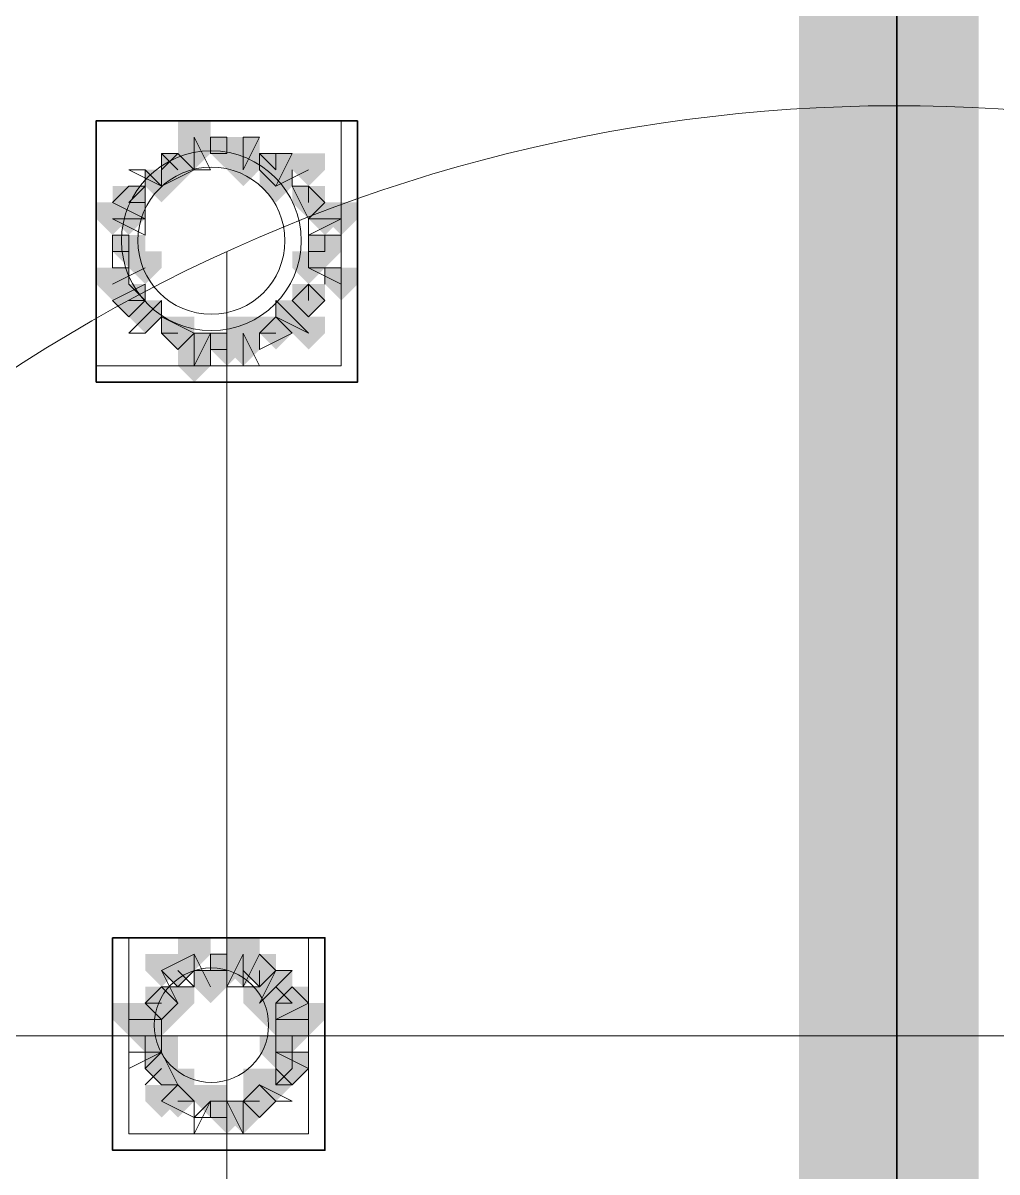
# Model space of a CAD drawing. Header units: millimetres. Extents: x 2315 to 4619, y 1334 to 1897.
# Drawn here: x 3944.782 to 3948.423, y 1543.692 to 1547.986 of the extents above; entities that cross this region are included whole.
import ezdxf

# ---------------------------------------------------------------- set-up
doc = ezdxf.new("R2010")
doc.units = ezdxf.units.MM
for name, color, linetype, true_color in [('PDF_10', 7, 'Continuous', 0x00b85c), ('PDF_AXIS', 7, 'Continuous', 0x00b85c), ('PDF_柱构件', 7, 'Continuous', 0x00b85c), ('PDF_转运站初步方案', 7, 'Continuous', 0x00b85c)]:
    doc.layers.add(name, color=color, linetype=linetype, true_color=true_color)
doc.layers.add('PDF_中心线层', color=1, linetype='Continuous')
doc.layers.add('PDF_粗实线层', color=7, linetype='Continuous')

msp = doc.modelspace()

# ---------------------------------------------------------------- hatches: boundary and pattern name
at = {"layer": 'PDF_10', "transparency": 33554559}
for points in [[(3945.5447, 1547.5601), (3945.4836, 1547.5601), (3945.4836, 1547.499), (3945.5447, 1547.4379), (3945.6058, 1547.499), (3945.6058, 1547.5601)], [(3945.5447, 1547.5601), (3945.4836, 1547.5601), (3945.4836, 1547.499), (3945.5447, 1547.4379), (3945.6058, 1547.499), (3945.6058, 1547.5601)], [(3945.3614, 1547.499), (3945.3004, 1547.499), (3945.3004, 1547.4379), (3945.3614, 1547.3768), (3945.4225, 1547.4379), (3945.4225, 1547.499)], [(3945.3614, 1547.499), (3945.3004, 1547.499), (3945.3004, 1547.4379), (3945.3614, 1547.3768), (3945.4225, 1547.4379), (3945.4225, 1547.499)], [(3945.7279, 1547.499), (3945.6668, 1547.499), (3945.6668, 1547.4379), (3945.7279, 1547.3768), (3945.789, 1547.4379), (3945.789, 1547.499)], [(3945.7279, 1547.499), (3945.6668, 1547.499), (3945.6668, 1547.4379), (3945.7279, 1547.3768), (3945.789, 1547.4379), (3945.789, 1547.499)], [(3945.1782, 1547.3768), (3945.1171, 1547.3768), (3945.1171, 1547.3157), (3945.1782, 1547.2547), (3945.2393, 1547.3157), (3945.2393, 1547.3768)], [(3945.1782, 1547.3768), (3945.1171, 1547.3768), (3945.1171, 1547.3157), (3945.1782, 1547.2547), (3945.2393, 1547.3157), (3945.2393, 1547.3768)], [(3945.8501, 1547.3768), (3945.789, 1547.3768), (3945.789, 1547.3157), (3945.8501, 1547.2547), (3945.9112, 1547.3157), (3945.9112, 1547.3768)], [(3945.8501, 1547.3768), (3945.789, 1547.3768), (3945.789, 1547.3157), (3945.8501, 1547.2547), (3945.9112, 1547.3157), (3945.9112, 1547.3768)], [(3945.8501, 1547.3768), (3945.789, 1547.3768), (3945.789, 1547.3157), (3945.8501, 1547.2547), (3945.9112, 1547.3157), (3945.9112, 1547.3768)], [(3945.1782, 1547.1936), (3945.1171, 1547.1936), (3945.1171, 1547.1325), (3945.1782, 1547.0714), (3945.2393, 1547.1325), (3945.2393, 1547.1936)], [(3945.1782, 1547.1936), (3945.1171, 1547.1936), (3945.1171, 1547.1325), (3945.1782, 1547.0714), (3945.2393, 1547.1325), (3945.2393, 1547.1936)], [(3945.9112, 1547.1936), (3945.8501, 1547.1936), (3945.8501, 1547.1325), (3945.9112, 1547.0714), (3945.9723, 1547.1325), (3945.9723, 1547.1936)], [(3945.9112, 1547.1936), (3945.8501, 1547.1936), (3945.8501, 1547.1325), (3945.9112, 1547.0714), (3945.9723, 1547.1325), (3945.9723, 1547.1936)], [(3945.1782, 1547.0103), (3945.1171, 1547.0103), (3945.1171, 1546.9493), (3945.1782, 1546.8882), (3945.2393, 1546.9493), (3945.2393, 1547.0103)], [(3945.1782, 1547.0103), (3945.1171, 1547.0103), (3945.1171, 1546.9493), (3945.1782, 1546.8882), (3945.2393, 1546.9493), (3945.2393, 1547.0103)], [(3945.8501, 1547.0103), (3945.789, 1547.0103), (3945.789, 1546.9493), (3945.8501, 1546.8882), (3945.9112, 1546.9493), (3945.9112, 1547.0103)], [(3945.8501, 1547.0103), (3945.789, 1547.0103), (3945.789, 1546.9493), (3945.8501, 1546.8882), (3945.9112, 1546.9493), (3945.9112, 1547.0103)], [(3945.8501, 1547.0103), (3945.789, 1547.0103), (3945.789, 1546.9493), (3945.8501, 1546.8882), (3945.9112, 1546.9493), (3945.9112, 1547.0103)], [(3945.3614, 1546.8882), (3945.3004, 1546.8882), (3945.3004, 1546.8271), (3945.3614, 1546.766), (3945.4225, 1546.8271), (3945.4225, 1546.8882)], [(3945.3614, 1546.8882), (3945.3004, 1546.8882), (3945.3004, 1546.8271), (3945.3614, 1546.766), (3945.4225, 1546.8271), (3945.4225, 1546.8882)], [(3945.7279, 1546.8882), (3945.6668, 1546.8882), (3945.6668, 1546.8271), (3945.7279, 1546.766), (3945.789, 1546.8271), (3945.789, 1546.8882)], [(3945.7279, 1546.8882), (3945.6668, 1546.8882), (3945.6668, 1546.8271), (3945.7279, 1546.766), (3945.789, 1546.8271), (3945.789, 1546.8882)], [(3945.7279, 1546.8882), (3945.6668, 1546.8882), (3945.6668, 1546.8271), (3945.7279, 1546.766), (3945.789, 1546.8271), (3945.789, 1546.8882)], [(3945.5447, 1546.8271), (3945.4836, 1546.8271), (3945.4836, 1546.766), (3945.5447, 1546.7049), (3945.6058, 1546.766), (3945.6058, 1546.8271)], [(3945.5447, 1546.8271), (3945.4836, 1546.8271), (3945.4836, 1546.766), (3945.5447, 1546.7049), (3945.6058, 1546.766), (3945.6058, 1546.8271)], [(3945.5447, 1546.8271), (3945.4836, 1546.8271), (3945.4836, 1546.766), (3945.5447, 1546.7049), (3945.6058, 1546.766), (3945.6058, 1546.8271)], [(3945.3614, 1544.506), (3945.3004, 1544.506), (3945.3004, 1544.4449), (3945.3614, 1544.3839), (3945.4225, 1544.4449), (3945.4225, 1544.506)], [(3945.3614, 1544.506), (3945.3004, 1544.506), (3945.3004, 1544.4449), (3945.3614, 1544.3839), (3945.4225, 1544.4449), (3945.4225, 1544.506)], [(3945.5447, 1544.506), (3945.4836, 1544.506), (3945.4836, 1544.4449), (3945.5447, 1544.3839), (3945.6058, 1544.4449), (3945.6058, 1544.506)], [(3945.5447, 1544.506), (3945.4836, 1544.506), (3945.4836, 1544.4449), (3945.5447, 1544.3839), (3945.6058, 1544.4449), (3945.6058, 1544.506)], [(3945.6668, 1544.506), (3945.6058, 1544.506), (3945.6058, 1544.4449), (3945.6668, 1544.3839), (3945.7279, 1544.4449), (3945.7279, 1544.506)], [(3945.6668, 1544.506), (3945.6058, 1544.506), (3945.6058, 1544.4449), (3945.6668, 1544.3839), (3945.7279, 1544.4449), (3945.7279, 1544.506)], [(3945.3004, 1544.3839), (3945.2393, 1544.3839), (3945.2393, 1544.3228), (3945.3004, 1544.2617), (3945.3614, 1544.3228), (3945.3614, 1544.3839)], [(3945.3004, 1544.3839), (3945.2393, 1544.3839), (3945.2393, 1544.3228), (3945.3004, 1544.2617), (3945.3614, 1544.3228), (3945.3614, 1544.3839)], [(3945.789, 1544.3839), (3945.7279, 1544.3839), (3945.7279, 1544.3228), (3945.789, 1544.2617), (3945.8501, 1544.3228), (3945.8501, 1544.3839)], [(3945.789, 1544.3839), (3945.7279, 1544.3839), (3945.7279, 1544.3228), (3945.789, 1544.2617), (3945.8501, 1544.3228), (3945.8501, 1544.3839)], [(3945.2393, 1544.2617), (3945.1782, 1544.2617), (3945.1782, 1544.2006), (3945.2393, 1544.1395), (3945.3004, 1544.2006), (3945.3004, 1544.2617)], [(3945.2393, 1544.2617), (3945.1782, 1544.2617), (3945.1782, 1544.2006), (3945.2393, 1544.1395), (3945.3004, 1544.2006), (3945.3004, 1544.2617)], [(3945.789, 1544.2617), (3945.7279, 1544.2617), (3945.7279, 1544.2006), (3945.789, 1544.1395), (3945.8501, 1544.2006), (3945.8501, 1544.2617)], [(3945.789, 1544.2617), (3945.7279, 1544.2617), (3945.7279, 1544.2006), (3945.789, 1544.1395), (3945.8501, 1544.2006), (3945.8501, 1544.2617)], [(3945.3004, 1544.1395), (3945.2393, 1544.1395), (3945.2393, 1544.0784), (3945.3004, 1544.0174), (3945.3614, 1544.0784), (3945.3614, 1544.1395)], [(3945.3004, 1544.1395), (3945.2393, 1544.1395), (3945.2393, 1544.0784), (3945.3004, 1544.0174), (3945.3614, 1544.0784), (3945.3614, 1544.1395)], [(3945.789, 1544.1395), (3945.7279, 1544.1395), (3945.7279, 1544.0784), (3945.789, 1544.0174), (3945.8501, 1544.0784), (3945.8501, 1544.1395)], [(3945.789, 1544.1395), (3945.7279, 1544.1395), (3945.7279, 1544.0784), (3945.789, 1544.0174), (3945.8501, 1544.0784), (3945.8501, 1544.1395)], [(3945.3614, 1544.0174), (3945.3004, 1544.0174), (3945.3004, 1543.9563), (3945.3614, 1543.8952), (3945.4225, 1543.9563), (3945.4225, 1544.0174)], [(3945.3614, 1544.0174), (3945.3004, 1544.0174), (3945.3004, 1543.9563), (3945.3614, 1543.8952), (3945.4225, 1543.9563), (3945.4225, 1544.0174)], [(3945.6668, 1544.0174), (3945.6058, 1544.0174), (3945.6058, 1543.9563), (3945.6668, 1543.8952), (3945.7279, 1543.9563), (3945.7279, 1544.0174)], [(3945.6668, 1544.0174), (3945.6058, 1544.0174), (3945.6058, 1543.9563), (3945.6668, 1543.8952), (3945.7279, 1543.9563), (3945.7279, 1544.0174)], [(3945.6668, 1544.0174), (3945.6058, 1544.0174), (3945.6058, 1543.9563), (3945.6668, 1543.8952), (3945.7279, 1543.9563), (3945.7279, 1544.0174)], [(3945.5447, 1543.9563), (3945.4836, 1543.9563), (3945.4836, 1543.8952), (3945.5447, 1543.8341), (3945.6058, 1543.8952), (3945.6058, 1543.9563)], [(3945.5447, 1543.9563), (3945.4836, 1543.9563), (3945.4836, 1543.8952), (3945.5447, 1543.8341), (3945.6058, 1543.8952), (3945.6058, 1543.9563)]]:
    msp.add_hatch(color=6, dxfattribs=at).paths.add_polyline_path(points)
at = {"layer": 'PDF_柱构件', "transparency": 33554559}
for points in [[(3945.4225, 1547.6211), (3945.3614, 1547.6211), (3945.3614, 1547.5601), (3945.4225, 1547.499), (3945.4836, 1547.5601), (3945.4836, 1547.6211)], [(3945.4225, 1547.5601), (3945.3614, 1547.5601), (3945.3614, 1547.499), (3945.4225, 1547.4379), (3945.4836, 1547.499), (3945.4836, 1547.5601)], [(3945.6058, 1547.5601), (3945.5447, 1547.5601), (3945.5447, 1547.499), (3945.6058, 1547.4379), (3945.6668, 1547.499), (3945.6668, 1547.5601)], [(3945.6058, 1547.499), (3945.5447, 1547.499), (3945.5447, 1547.4379), (3945.6058, 1547.3768), (3945.6668, 1547.4379), (3945.6668, 1547.499)], [(3945.8501, 1547.499), (3945.789, 1547.499), (3945.789, 1547.4379), (3945.8501, 1547.3768), (3945.9112, 1547.4379), (3945.9112, 1547.499)], [(3945.3004, 1547.4379), (3945.2393, 1547.4379), (3945.2393, 1547.3768), (3945.3004, 1547.3157), (3945.3614, 1547.3768), (3945.3614, 1547.4379)], [(3945.7279, 1547.4379), (3945.6668, 1547.4379), (3945.6668, 1547.3768), (3945.7279, 1547.3157), (3945.789, 1547.3768), (3945.789, 1547.4379)], [(3945.1171, 1547.3157), (3945.056, 1547.3157), (3945.056, 1547.2547), (3945.1171, 1547.1936), (3945.1782, 1547.2547), (3945.1782, 1547.3157)], [(3945.1782, 1547.3157), (3945.1171, 1547.3157), (3945.1171, 1547.2547), (3945.1782, 1547.1936), (3945.2393, 1547.2547), (3945.2393, 1547.3157)], [(3945.9112, 1547.3157), (3945.8501, 1547.3157), (3945.8501, 1547.2547), (3945.9112, 1547.1936), (3945.9723, 1547.2547), (3945.9723, 1547.3157)], [(3945.9723, 1547.3157), (3945.9112, 1547.3157), (3945.9112, 1547.2547), (3945.9723, 1547.1936), (3946.0333, 1547.2547), (3946.0333, 1547.3157)], [(3945.2393, 1547.1325), (3945.1782, 1547.1325), (3945.1782, 1547.0714), (3945.2393, 1547.0103), (3945.3004, 1547.0714), (3945.3004, 1547.1325)], [(3945.8501, 1547.1325), (3945.789, 1547.1325), (3945.789, 1547.0714), (3945.8501, 1547.0103), (3945.9112, 1547.0714), (3945.9112, 1547.1325)], [(3945.1171, 1547.0714), (3945.056, 1547.0714), (3945.056, 1547.0103), (3945.1171, 1546.9493), (3945.1782, 1547.0103), (3945.1782, 1547.0714)], [(3945.9723, 1547.0714), (3945.9112, 1547.0714), (3945.9112, 1547.0103), (3945.9723, 1546.9493), (3946.0333, 1547.0103), (3946.0333, 1547.0714)], [(3945.2393, 1546.9493), (3945.1782, 1546.9493), (3945.1782, 1546.8882), (3945.2393, 1546.8271), (3945.3004, 1546.8882), (3945.3004, 1546.9493)], [(3945.789, 1546.9493), (3945.7279, 1546.9493), (3945.7279, 1546.8882), (3945.789, 1546.8271), (3945.8501, 1546.8882), (3945.8501, 1546.9493)], [(3945.6058, 1546.8882), (3945.5447, 1546.8882), (3945.5447, 1546.8271), (3945.6058, 1546.766), (3945.6668, 1546.8271), (3945.6668, 1546.8882)], [(3945.8501, 1546.8882), (3945.789, 1546.8882), (3945.789, 1546.8271), (3945.8501, 1546.766), (3945.9112, 1546.8271), (3945.9112, 1546.8882)], [(3945.4225, 1546.8271), (3945.3614, 1546.8271), (3945.3614, 1546.766), (3945.4225, 1546.7049), (3945.4836, 1546.766), (3945.4836, 1546.8271)], [(3945.6058, 1546.8271), (3945.5447, 1546.8271), (3945.5447, 1546.766), (3945.6058, 1546.7049), (3945.6668, 1546.766), (3945.6668, 1546.8271)], [(3945.4225, 1546.766), (3945.3614, 1546.766), (3945.3614, 1546.7049), (3945.4225, 1546.6439), (3945.4836, 1546.7049), (3945.4836, 1546.766)], [(3945.4225, 1544.5671), (3945.3614, 1544.5671), (3945.3614, 1544.506), (3945.4225, 1544.4449), (3945.4836, 1544.506), (3945.4836, 1544.5671)], [(3945.6058, 1544.5671), (3945.5447, 1544.5671), (3945.5447, 1544.506), (3945.6058, 1544.4449), (3945.6668, 1544.506), (3945.6668, 1544.5671)], [(3945.3004, 1544.506), (3945.2393, 1544.506), (3945.2393, 1544.4449), (3945.3004, 1544.3839), (3945.3614, 1544.4449), (3945.3614, 1544.506)], [(3945.6058, 1544.506), (3945.5447, 1544.506), (3945.5447, 1544.4449), (3945.6058, 1544.3839), (3945.6668, 1544.4449), (3945.6668, 1544.506)], [(3945.4836, 1544.4449), (3945.4225, 1544.4449), (3945.4225, 1544.3839), (3945.4836, 1544.3228), (3945.5447, 1544.3839), (3945.5447, 1544.4449)], [(3945.7279, 1544.4449), (3945.6668, 1544.4449), (3945.6668, 1544.3839), (3945.7279, 1544.3228), (3945.789, 1544.3839), (3945.789, 1544.4449)], [(3945.3614, 1544.3839), (3945.3004, 1544.3839), (3945.3004, 1544.3228), (3945.3614, 1544.2617), (3945.4225, 1544.3228), (3945.4225, 1544.3839)], [(3945.6668, 1544.3839), (3945.6058, 1544.3839), (3945.6058, 1544.3228), (3945.6668, 1544.2617), (3945.7279, 1544.3228), (3945.7279, 1544.3839)], [(3945.1782, 1544.3228), (3945.1171, 1544.3228), (3945.1171, 1544.2617), (3945.1782, 1544.2006), (3945.2393, 1544.2617), (3945.2393, 1544.3228)], [(3945.2393, 1544.3228), (3945.1782, 1544.3228), (3945.1782, 1544.2617), (3945.2393, 1544.2006), (3945.3004, 1544.2617), (3945.3004, 1544.3228)], [(3945.3004, 1544.3228), (3945.2393, 1544.3228), (3945.2393, 1544.2617), (3945.3004, 1544.2006), (3945.3614, 1544.2617), (3945.3614, 1544.3228)], [(3945.7279, 1544.3228), (3945.6668, 1544.3228), (3945.6668, 1544.2617), (3945.7279, 1544.2006), (3945.789, 1544.2617), (3945.789, 1544.3228)], [(3945.789, 1544.3228), (3945.7279, 1544.3228), (3945.7279, 1544.2617), (3945.789, 1544.2006), (3945.8501, 1544.2617), (3945.8501, 1544.3228)], [(3945.8501, 1544.3228), (3945.789, 1544.3228), (3945.789, 1544.2617), (3945.8501, 1544.2006), (3945.9112, 1544.2617), (3945.9112, 1544.3228)], [(3945.3004, 1544.2006), (3945.2393, 1544.2006), (3945.2393, 1544.1395), (3945.3004, 1544.0784), (3945.3614, 1544.1395), (3945.3614, 1544.2006)], [(3945.7279, 1544.2006), (3945.6668, 1544.2006), (3945.6668, 1544.1395), (3945.7279, 1544.0784), (3945.789, 1544.1395), (3945.789, 1544.2006)], [(3945.3614, 1544.0784), (3945.3004, 1544.0784), (3945.3004, 1544.0174), (3945.3614, 1543.9563), (3945.4225, 1544.0174), (3945.4225, 1544.0784)], [(3945.6668, 1544.0784), (3945.6058, 1544.0784), (3945.6058, 1544.0174), (3945.6668, 1543.9563), (3945.7279, 1544.0174), (3945.7279, 1544.0784)], [(3945.7279, 1544.0784), (3945.6668, 1544.0784), (3945.6668, 1544.0174), (3945.7279, 1543.9563), (3945.789, 1544.0174), (3945.789, 1544.0784)], [(3945.3004, 1544.0174), (3945.2393, 1544.0174), (3945.2393, 1543.9563), (3945.3004, 1543.8952), (3945.3614, 1543.9563), (3945.3614, 1544.0174)], [(3945.4836, 1544.0174), (3945.4225, 1544.0174), (3945.4225, 1543.9563), (3945.4836, 1543.8952), (3945.5447, 1543.9563), (3945.5447, 1544.0174)], [(3945.6058, 1543.9563), (3945.5447, 1543.9563), (3945.5447, 1543.8952), (3945.6058, 1543.8341), (3945.6668, 1543.8952), (3945.6668, 1543.9563)]]:
    msp.add_hatch(color=6, dxfattribs=at).paths.add_polyline_path(points)
at = {"layer": 'PDF_粗实线层', "transparency": 33554559}
msp.add_hatch(color=256, dxfattribs=at).paths.add_polyline_path([(3948.3544, 1554.7066), (3947.6825, 1554.7066), (3947.6825, 1541.6963), (3948.3544, 1541.6963)])
at = {"layer": 'PDF_转运站初步方案', "transparency": 33554559}
for points in [[(3945.5447, 1547.5601), (3945.4836, 1547.5601), (3945.4836, 1547.499), (3945.5447, 1547.4379), (3945.6058, 1547.499), (3945.6058, 1547.5601)], [(3945.5447, 1547.5601), (3945.4836, 1547.5601), (3945.4836, 1547.499), (3945.5447, 1547.4379), (3945.6058, 1547.499), (3945.6058, 1547.5601)], [(3945.3614, 1547.499), (3945.3004, 1547.499), (3945.3004, 1547.4379), (3945.3614, 1547.3768), (3945.4225, 1547.4379), (3945.4225, 1547.499)], [(3945.3614, 1547.499), (3945.3004, 1547.499), (3945.3004, 1547.4379), (3945.3614, 1547.3768), (3945.4225, 1547.4379), (3945.4225, 1547.499)], [(3945.7279, 1547.499), (3945.6668, 1547.499), (3945.6668, 1547.4379), (3945.7279, 1547.3768), (3945.789, 1547.4379), (3945.789, 1547.499)], [(3945.7279, 1547.499), (3945.6668, 1547.499), (3945.6668, 1547.4379), (3945.7279, 1547.3768), (3945.789, 1547.4379), (3945.789, 1547.499)], [(3945.1782, 1547.3768), (3945.1171, 1547.3768), (3945.1171, 1547.3157), (3945.1782, 1547.2547), (3945.2393, 1547.3157), (3945.2393, 1547.3768)], [(3945.1782, 1547.3768), (3945.1171, 1547.3768), (3945.1171, 1547.3157), (3945.1782, 1547.2547), (3945.2393, 1547.3157), (3945.2393, 1547.3768)], [(3945.8501, 1547.3768), (3945.789, 1547.3768), (3945.789, 1547.3157), (3945.8501, 1547.2547), (3945.9112, 1547.3157), (3945.9112, 1547.3768)], [(3945.8501, 1547.3768), (3945.789, 1547.3768), (3945.789, 1547.3157), (3945.8501, 1547.2547), (3945.9112, 1547.3157), (3945.9112, 1547.3768)], [(3945.1782, 1547.1936), (3945.1171, 1547.1936), (3945.1171, 1547.1325), (3945.1782, 1547.0714), (3945.2393, 1547.1325), (3945.2393, 1547.1936)], [(3945.1782, 1547.1936), (3945.1171, 1547.1936), (3945.1171, 1547.1325), (3945.1782, 1547.0714), (3945.2393, 1547.1325), (3945.2393, 1547.1936)], [(3945.9112, 1547.1936), (3945.8501, 1547.1936), (3945.8501, 1547.1325), (3945.9112, 1547.0714), (3945.9723, 1547.1325), (3945.9723, 1547.1936)], [(3945.9112, 1547.1936), (3945.8501, 1547.1936), (3945.8501, 1547.1325), (3945.9112, 1547.0714), (3945.9723, 1547.1325), (3945.9723, 1547.1936)], [(3945.1782, 1547.0103), (3945.1171, 1547.0103), (3945.1171, 1546.9493), (3945.1782, 1546.8882), (3945.2393, 1546.9493), (3945.2393, 1547.0103)], [(3945.1782, 1547.0103), (3945.1171, 1547.0103), (3945.1171, 1546.9493), (3945.1782, 1546.8882), (3945.2393, 1546.9493), (3945.2393, 1547.0103)], [(3945.8501, 1547.0103), (3945.789, 1547.0103), (3945.789, 1546.9493), (3945.8501, 1546.8882), (3945.9112, 1546.9493), (3945.9112, 1547.0103)], [(3945.8501, 1547.0103), (3945.789, 1547.0103), (3945.789, 1546.9493), (3945.8501, 1546.8882), (3945.9112, 1546.9493), (3945.9112, 1547.0103)], [(3945.3614, 1546.8882), (3945.3004, 1546.8882), (3945.3004, 1546.8271), (3945.3614, 1546.766), (3945.4225, 1546.8271), (3945.4225, 1546.8882)], [(3945.3614, 1546.8882), (3945.3004, 1546.8882), (3945.3004, 1546.8271), (3945.3614, 1546.766), (3945.4225, 1546.8271), (3945.4225, 1546.8882)], [(3945.7279, 1546.8882), (3945.6668, 1546.8882), (3945.6668, 1546.8271), (3945.7279, 1546.766), (3945.789, 1546.8271), (3945.789, 1546.8882)], [(3945.7279, 1546.8882), (3945.6668, 1546.8882), (3945.6668, 1546.8271), (3945.7279, 1546.766), (3945.789, 1546.8271), (3945.789, 1546.8882)], [(3945.5447, 1546.8271), (3945.4836, 1546.8271), (3945.4836, 1546.766), (3945.5447, 1546.7049), (3945.6058, 1546.766), (3945.6058, 1546.8271)], [(3945.5447, 1546.8271), (3945.4836, 1546.8271), (3945.4836, 1546.766), (3945.5447, 1546.7049), (3945.6058, 1546.766), (3945.6058, 1546.8271)], [(3945.3614, 1544.506), (3945.3004, 1544.506), (3945.3004, 1544.4449), (3945.3614, 1544.3839), (3945.4225, 1544.4449), (3945.4225, 1544.506)], [(3945.3614, 1544.506), (3945.3004, 1544.506), (3945.3004, 1544.4449), (3945.3614, 1544.3839), (3945.4225, 1544.4449), (3945.4225, 1544.506)], [(3945.5447, 1544.506), (3945.4836, 1544.506), (3945.4836, 1544.4449), (3945.5447, 1544.3839), (3945.6058, 1544.4449), (3945.6058, 1544.506)], [(3945.5447, 1544.506), (3945.4836, 1544.506), (3945.4836, 1544.4449), (3945.5447, 1544.3839), (3945.6058, 1544.4449), (3945.6058, 1544.506)], [(3945.6668, 1544.506), (3945.6058, 1544.506), (3945.6058, 1544.4449), (3945.6668, 1544.3839), (3945.7279, 1544.4449), (3945.7279, 1544.506)], [(3945.6668, 1544.506), (3945.6058, 1544.506), (3945.6058, 1544.4449), (3945.6668, 1544.3839), (3945.7279, 1544.4449), (3945.7279, 1544.506)], [(3945.3004, 1544.3839), (3945.2393, 1544.3839), (3945.2393, 1544.3228), (3945.3004, 1544.2617), (3945.3614, 1544.3228), (3945.3614, 1544.3839)], [(3945.3004, 1544.3839), (3945.2393, 1544.3839), (3945.2393, 1544.3228), (3945.3004, 1544.2617), (3945.3614, 1544.3228), (3945.3614, 1544.3839)], [(3945.789, 1544.3839), (3945.7279, 1544.3839), (3945.7279, 1544.3228), (3945.789, 1544.2617), (3945.8501, 1544.3228), (3945.8501, 1544.3839)], [(3945.789, 1544.3839), (3945.7279, 1544.3839), (3945.7279, 1544.3228), (3945.789, 1544.2617), (3945.8501, 1544.3228), (3945.8501, 1544.3839)], [(3945.2393, 1544.2617), (3945.1782, 1544.2617), (3945.1782, 1544.2006), (3945.2393, 1544.1395), (3945.3004, 1544.2006), (3945.3004, 1544.2617)], [(3945.2393, 1544.2617), (3945.1782, 1544.2617), (3945.1782, 1544.2006), (3945.2393, 1544.1395), (3945.3004, 1544.2006), (3945.3004, 1544.2617)], [(3945.789, 1544.2617), (3945.7279, 1544.2617), (3945.7279, 1544.2006), (3945.789, 1544.1395), (3945.8501, 1544.2006), (3945.8501, 1544.2617)], [(3945.789, 1544.2617), (3945.7279, 1544.2617), (3945.7279, 1544.2006), (3945.789, 1544.1395), (3945.8501, 1544.2006), (3945.8501, 1544.2617)], [(3945.3004, 1544.1395), (3945.2393, 1544.1395), (3945.2393, 1544.0784), (3945.3004, 1544.0174), (3945.3614, 1544.0784), (3945.3614, 1544.1395)], [(3945.3004, 1544.1395), (3945.2393, 1544.1395), (3945.2393, 1544.0784), (3945.3004, 1544.0174), (3945.3614, 1544.0784), (3945.3614, 1544.1395)], [(3945.789, 1544.1395), (3945.7279, 1544.1395), (3945.7279, 1544.0784), (3945.789, 1544.0174), (3945.8501, 1544.0784), (3945.8501, 1544.1395)], [(3945.789, 1544.1395), (3945.7279, 1544.1395), (3945.7279, 1544.0784), (3945.789, 1544.0174), (3945.8501, 1544.0784), (3945.8501, 1544.1395)], [(3945.3614, 1544.0174), (3945.3004, 1544.0174), (3945.3004, 1543.9563), (3945.3614, 1543.8952), (3945.4225, 1543.9563), (3945.4225, 1544.0174)], [(3945.3614, 1544.0174), (3945.3004, 1544.0174), (3945.3004, 1543.9563), (3945.3614, 1543.8952), (3945.4225, 1543.9563), (3945.4225, 1544.0174)], [(3945.6668, 1544.0174), (3945.6058, 1544.0174), (3945.6058, 1543.9563), (3945.6668, 1543.8952), (3945.7279, 1543.9563), (3945.7279, 1544.0174)], [(3945.6668, 1544.0174), (3945.6058, 1544.0174), (3945.6058, 1543.9563), (3945.6668, 1543.8952), (3945.7279, 1543.9563), (3945.7279, 1544.0174)], [(3945.5447, 1543.9563), (3945.4836, 1543.9563), (3945.4836, 1543.8952), (3945.5447, 1543.8341), (3945.6058, 1543.8952), (3945.6058, 1543.9563)], [(3945.5447, 1543.9563), (3945.4836, 1543.9563), (3945.4836, 1543.8952), (3945.5447, 1543.8341), (3945.6058, 1543.8952), (3945.6058, 1543.9563)]]:
    msp.add_hatch(color=6, dxfattribs=at).paths.add_polyline_path(points)

# ---------------------------------------------------------------- linework, layer by layer
at = {"layer": 'PDF_10', "color": 6, "lineweight": 18}
for points in [[(3945.5447, 1547.5601), (3945.5447, 1547.499), (3945.4836, 1547.499)], [(3945.3614, 1547.499), (3945.3004, 1547.4379)], [(3945.3614, 1547.4379), (3945.3004, 1547.499)], [(3945.7279, 1547.499), (3945.7279, 1547.4379), (3945.6668, 1547.499)], [(3945.2393, 1547.3768), (3945.1782, 1547.3157), (3945.2393, 1547.3157)], [(3945.8501, 1547.3157), (3945.8501, 1547.3768)], [(3945.1782, 1547.1936), (3945.1782, 1547.1325), (3945.1171, 1547.1325)], [(3945.8501, 1547.1325), (3945.9112, 1547.1325), (3945.9112, 1547.1936)], [(3945.1782, 1547.0103), (3945.2393, 1546.9493), (3945.1782, 1546.9493)], [(3945.8501, 1546.9493), (3945.8501, 1547.0103)], [(3945.3004, 1546.8271), (3945.3614, 1546.8271), (3945.3004, 1546.8271)], [(3945.6668, 1546.8271), (3945.7279, 1546.8271)], [(3945.4836, 1546.766), (3945.5447, 1546.766)], [(3945.4836, 1544.4449), (3945.5447, 1544.4449), (3945.5447, 1544.506)], [(3945.3614, 1544.3839), (3945.4225, 1544.4449)], [(3945.4225, 1544.3839), (3945.3614, 1544.4449)], [(3945.6058, 1544.4449), (3945.6668, 1544.3839), (3945.6668, 1544.4449)], [(3945.3004, 1544.3228), (3945.2393, 1544.3228), (3945.3004, 1544.3839)], [(3945.7279, 1544.3839), (3945.789, 1544.3228), (3945.7279, 1544.3228)], [(3945.2393, 1544.1395), (3945.2393, 1544.2006), (3945.3004, 1544.2006)], [(3945.8501, 1544.2006), (3945.789, 1544.2006), (3945.789, 1544.1395)], [(3945.3004, 1544.0174), (3945.2393, 1544.0784)], [(3945.3004, 1544.0784), (3945.2393, 1544.0174)], [(3945.789, 1544.0784), (3945.7279, 1544.0174)], [(3945.7279, 1544.0784), (3945.789, 1544.0174)], [(3945.3614, 1543.9563), (3945.4225, 1543.9563), (3945.3614, 1543.9563)], [(3945.5447, 1543.9563), (3945.5447, 1543.8952), (3945.4836, 1543.8952)], [(3945.6668, 1543.9563), (3945.6058, 1543.9563)]]:
    msp.add_lwpolyline(points, dxfattribs=at)
at = {"layer": 'PDF_AXIS', "color": 6, "lineweight": 18}
for points in [[(3945.9723, 1547.6211), (3945.9723, 1546.7049), (3945.056, 1546.7049), (3945.056, 1547.6211)], [(3945.1782, 1544.5671), (3945.1782, 1543.8341), (3945.8501, 1543.8341), (3945.8501, 1544.5671)]]:
    msp.add_lwpolyline(points, close=True, dxfattribs=at)
at = {"layer": 'PDF_中心线层', "color": 6, "lineweight": 18}
msp.add_lwpolyline([(3948.049, 1535.7103), (3948.049, 1547.6822)], close=True, dxfattribs=at)
for points in [[(3945.5447, 1547.1325), (3945.5447, 1536.2601)], [(3953.4852, 1544.2006), (3942.5517, 1544.2006)]]:
    msp.add_lwpolyline(points, dxfattribs=at)
msp.add_arc((3948.054, 1541.6248), 6.0524, 60.41669, 179.3229, dxfattribs=at)
at = {"layer": 'PDF_柱构件', "color": 6, "lineweight": 18}
for points in [[(3945.4225, 1547.5601), (3945.4836, 1547.4379), (3945.4225, 1547.4379)], [(3945.5447, 1547.499), (3945.4836, 1547.499), (3945.4836, 1547.5601), (3945.5447, 1547.5601)], [(3945.6668, 1547.5601), (3945.6058, 1547.4379), (3945.6058, 1547.5601)], [(3945.4225, 1547.4379), (3945.3004, 1547.3768), (3945.3004, 1547.499), (3945.3614, 1547.499)], [(3945.7279, 1547.3768), (3945.6668, 1547.4379), (3945.6668, 1547.499), (3945.789, 1547.499)], [(3945.8501, 1547.4379), (3945.7279, 1547.3768)], [(3945.2393, 1547.3768), (3945.2393, 1547.2547), (3945.1171, 1547.3157), (3945.1782, 1547.3768)], [(3945.8501, 1547.2547), (3945.789, 1547.3768), (3945.8501, 1547.3768), (3945.9112, 1547.3157)], [(3945.1171, 1547.2547), (3945.2393, 1547.2547), (3945.2393, 1547.1936)], [(3945.9723, 1547.2547), (3945.8501, 1547.1936), (3945.8501, 1547.2547)], [(3945.1782, 1547.1936), (3945.1782, 1547.0714), (3945.1171, 1547.0714), (3945.1171, 1547.1936)], [(3945.8501, 1547.0714), (3945.8501, 1547.1936), (3945.9723, 1547.1936), (3945.9723, 1547.0714)], [(3945.1171, 1547.0103), (3945.2393, 1547.0714)], [(3945.9723, 1547.0103), (3945.8501, 1547.0714)], [(3945.2393, 1547.0103), (3945.2393, 1546.9493), (3945.1782, 1546.8882), (3945.1171, 1546.9493)], [(3945.789, 1546.9493), (3945.8501, 1547.0103), (3945.9112, 1546.9493), (3945.8501, 1546.8882)], [(3945.1782, 1546.8271), (3945.3004, 1546.9493), (3945.3004, 1546.8882), (3945.2393, 1546.8271)], [(3945.8501, 1546.8271), (3945.7279, 1546.8882), (3945.7279, 1546.9493)], [(3945.3004, 1546.8882), (3945.4225, 1546.8271), (3945.3614, 1546.766), (3945.3004, 1546.8271)], [(3945.6668, 1546.8271), (3945.7279, 1546.8882), (3945.789, 1546.8271), (3945.6668, 1546.766)], [(3945.4225, 1546.7049), (3945.4225, 1546.8271), (3945.4836, 1546.8271)], [(3945.4836, 1546.8271), (3945.5447, 1546.8271), (3945.5447, 1546.7049), (3945.4836, 1546.7049)], [(3945.6058, 1546.7049), (3945.6058, 1546.8271), (3945.6668, 1546.7049)], [(3945.3614, 1544.3839), (3945.4225, 1544.3839), (3945.4225, 1544.506), (3945.3004, 1544.4449)], [(3945.4225, 1544.506), (3945.4836, 1544.3839)], [(3945.4836, 1544.4449), (3945.5447, 1544.4449), (3945.5447, 1544.506), (3945.4836, 1544.506)], [(3945.6058, 1544.506), (3945.5447, 1544.3839), (3945.6058, 1544.3839)], [(3945.6058, 1544.3839), (3945.6668, 1544.3839), (3945.7279, 1544.4449), (3945.6668, 1544.506)], [(3945.3004, 1544.4449), (3945.3614, 1544.3228)], [(3945.7279, 1544.4449), (3945.6668, 1544.3228), (3945.789, 1544.4449)], [(3945.3004, 1544.2617), (3945.3614, 1544.3228), (3945.3004, 1544.3839), (3945.2393, 1544.3228)], [(3945.7279, 1544.3228), (3945.7279, 1544.2617), (3945.8501, 1544.3228), (3945.789, 1544.3839)], [(3945.1782, 1544.2617), (3945.3004, 1544.2617)], [(3945.3004, 1544.1395), (3945.3004, 1544.2617), (3945.1782, 1544.2617), (3945.1782, 1544.1395)], [(3945.8501, 1544.2617), (3945.7279, 1544.2617)], [(3945.7279, 1544.2617), (3945.7279, 1544.1395), (3945.8501, 1544.1395), (3945.8501, 1544.2617)], [(3945.1782, 1544.0784), (3945.3004, 1544.1395), (3945.1782, 1544.1395)], [(3945.3614, 1544.0174), (3945.3004, 1544.1395), (3945.2393, 1544.0784), (3945.3004, 1544.0174)], [(3945.8501, 1544.1395), (3945.7279, 1544.1395), (3945.8501, 1544.0784)], [(3945.7279, 1544.1395), (3945.7279, 1544.0174), (3945.789, 1544.0174), (3945.8501, 1544.0784)], [(3945.3004, 1543.9563), (3945.3614, 1544.0174)], [(3945.4225, 1543.9563), (3945.3614, 1544.0174), (3945.3004, 1543.9563), (3945.4225, 1543.8952)], [(3945.6668, 1544.0174), (3945.6058, 1543.9563), (3945.6668, 1543.8952), (3945.7279, 1543.9563)], [(3945.789, 1543.9563), (3945.6668, 1544.0174), (3945.7279, 1543.9563)], [(3945.4225, 1543.8341), (3945.4836, 1543.9563), (3945.4225, 1543.8952)], [(3945.5447, 1543.9563), (3945.4836, 1543.9563), (3945.4836, 1543.8952), (3945.5447, 1543.8952)], [(3945.6058, 1543.8952), (3945.6058, 1543.9563), (3945.5447, 1543.9563), (3945.6058, 1543.8341)]]:
    msp.add_lwpolyline(points, close=True, dxfattribs=at)
for points in [[(3945.2393, 1547.4379), (3945.3004, 1547.3768), (3945.1782, 1547.4379), (3945.2393, 1547.4379), (3945.2393, 1547.3768)], [(3945.789, 1547.3768), (3945.789, 1547.4379)], [(3945.1782, 1547.0714), (3945.1782, 1547.0103)], [(3945.9112, 1547.0103), (3945.9112, 1547.0714)], [(3945.4225, 1544.4449), (3945.4836, 1544.4449)], [(3945.3004, 1544.3839), (3945.3614, 1544.3839)], [(3945.2393, 1544.0784), (3945.2393, 1544.1395)], [(3945.789, 1544.1395), (3945.789, 1544.0784)], [(3945.3614, 1544.0174), (3945.3004, 1544.0174)], [(3945.4836, 1543.8952), (3945.4225, 1543.8952)]]:
    msp.add_lwpolyline(points, dxfattribs=at)
at = {"layer": 'PDF_粗实线层', "lineweight": 35}
msp.add_lwpolyline([(3948.049, 1541.6963), (3948.049, 1554.7066)], dxfattribs=at)
at = {"layer": 'PDF_粗实线层', "color": 6, "lineweight": 35}
for points in [[(3946.0333, 1547.6211), (3946.0333, 1546.6439), (3945.056, 1546.6439), (3945.056, 1547.6211)], [(3945.1171, 1544.5671), (3945.9112, 1544.5671), (3945.9112, 1543.773), (3945.1171, 1543.773)]]:
    msp.add_lwpolyline(points, close=True, dxfattribs=at)
at = {"layer": 'PDF_转运站初步方案', "color": 6, "lineweight": 18}
for centre, radius in [((3945.4866, 1547.1726), 0.3359), ((3945.4866, 1547.1726), 0.2749), ((3945.4866, 1544.2406), 0.2138), ((3945.4866, 1544.2406), 0.2138)]:
    msp.add_circle(centre, radius, dxfattribs=at)

doc.saveas('drawing.dxf')
